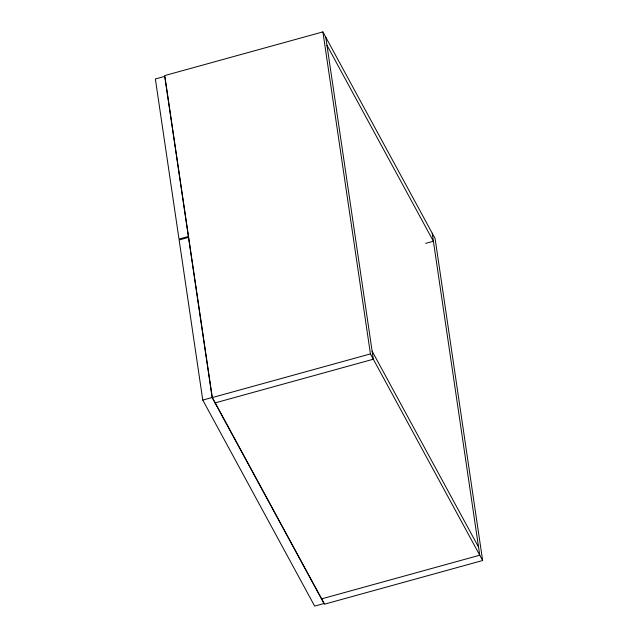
<?xml version="1.0" encoding="UTF-8"?>
<svg xmlns="http://www.w3.org/2000/svg" width="638" height="638" viewBox="0 0 638 638"><rect width="100%" height="100%" fill="white"/><g stroke="black" fill="none" stroke-linecap="round" stroke-linejoin="round"><path stroke-width="0.96" d="M322.892 31.9L164.628 75.603L212.175 397.602L324.383 604.218L482.639 560.523L435.092 238.516L322.892 31.9L370.439 353.899L482.639 560.523M164.851 76.345L155.361 78.968L178.999 239.075L188.497 236.451L164.995 77.326M425.721 243.373L433.393 241.252L326.967 45.266M202.772 400.074L212.271 397.45L324.152 603.476L314.662 606.1L202.772 400.074L179.134 239.968L188.625 237.344L212.127 396.469M212.175 397.602L370.439 353.899M215.062 402.913L373.326 359.218L325.771 37.211M321.496 598.907L479.76 555.204L432.205 233.205M372.137 351.163L478.572 547.157"/></g></svg>
